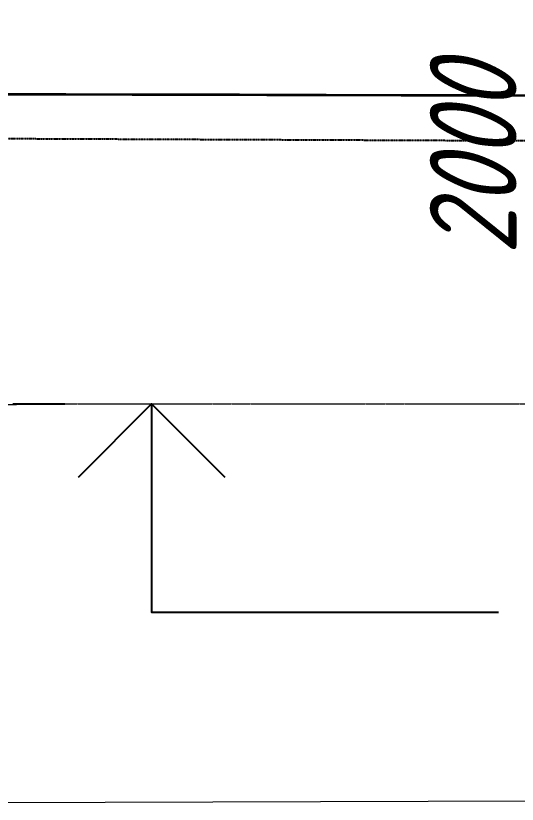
# Model space of a CAD drawing. Header units: millimetres. Extents: x 6546658 to 12951752, y -1354198 to 1102852.
# Drawn here: x 6823831 to 6829612, y -4592 to 4497 of the extents above; entities that cross this region are included whole.
import ezdxf
from ezdxf.enums import TextEntityAlignment as Align

# ---------------------------------------------------------------- set-up
doc = ezdxf.new("R2018")
doc.units = ezdxf.units.MM
doc.linetypes.add('ACAD_ISO10W100', pattern=[18.5, 12, -3, 0.5, -3])
doc.linetypes.add('штриховая', pattern=[19.05, 12.7, -6.35])
doc.layers.get('Defpoints').update_dxf_attribs({"color": 254, "lineweight": 0})
for name, color, linetype, lineweight in [('1-Примечания', 4, 'Continuous', 25), ('1-Размеры', 1, 'Continuous', 25), ('1-Текст_3', 250, 'Continuous', 25), ('1-Штриховка', 8, 'Continuous', 9), ('ИС_Невидимая', 4, 'штриховая', 18), ('ИС_Размер', 3, 'Continuous', 18)]:
    doc.layers.add(name, color=color, linetype=linetype, lineweight=lineweight)
doc.layers.add('Геология', color=250, linetype='Continuous')
doc.layers.add('Черный профиль', color=3, linetype='Continuous')
doc.styles.add('0', font='isocpeur.ttf', dxfattribs={"width": 0.8, "oblique": 15})
doc.styles.get("Standard").update_dxf_attribs({"font": 'arial.ttf'})
doc.dimstyles.new('М400нов', dxfattribs={"dimscale": 400, "dimtxt": 2.5, "dimasz": 2, "dimexe": 1, "dimexo": 1, "dimgap": 0.8, "dimtad": 1, "dimdec": 0, "dimzin": 0, "dimdsep": 46, "dimtxsty": '0', "dimblk": 'OBLIQUE', "dimcen": 0.09, "dimdle": 1, "dimclrd": 256, "dimclre": 256, "dimclrt": 256, "dimadec": 4, "dimazin": 0, "dimtfac": 1, "dimtdec": 0, "dimtmove": 1, "dimatfit": 2, "dimfxl": 1, "dimtolj": 1, "dimtzin": 0, "dimlwd": -1, "dimarcsym": 0})

# ---------------------------------------------------------------- blocks, each defined once
blk = doc.blocks.new('_Oblique')
at = {"color": 0, "linetype": 'ByBlock', "lineweight": -2}
blk.add_line((-0.5, -0.5), (0.5, 0.5), dxfattribs=at)
blk = doc.blocks.new('*D328')
at = {"layer": 'Defpoints', "color": 0, "linetype": 'Continuous', "transparency": 16777216}
for p in [(6834838, 1928.2), (6831304.2, -71.8), (6834538.1, -71.8)]:
    blk.add_point(p, dxfattribs=at)
at = {"layer": 'ИС_Размер', "transparency": 16777216}
for p, q in [((6829924.2, 1342.2), (6829924.2, 4330.2)), ((6831304.2, 2328.2), (6831304.2, -471.8)), ((6831304.2, 928.2), (6829924.2, 1342.2))]:
    blk.add_line(p, q, dxfattribs=at)
at = {"layer": 'ИС_Размер', "lineweight": -2, "transparency": 16777216}
for p, q in [((6834438, 1928.2), (6830904.2, 1928.2)), ((6834138.1, -71.8), (6830904.2, -71.8))]:
    blk.add_line(p, q, dxfattribs=at)
at = {"layer": 'ИС_Размер', "linetype": 'Continuous', "transparency": 16777216, "xscale": 800, "yscale": 800, "zscale": 800}
for p, rotation in [((6831304.2, 1928.2), 90), ((6831304.2, -71.8), 270)]:
    blk.add_blockref('_Oblique', p, dxfattribs=dict(at, rotation=rotation))
at = {"layer": 'ИС_Размер', "linetype": 'Continuous', "transparency": 16777216, "insert": (6829104.2, 2836.2), "char_height": 1000, "attachment_point": 5, "rotation": 90, "style": '0'}
blk.add_mtext('\\A1;2000', dxfattribs=at)
blk = doc.blocks.new('*U239')
at = {"layer": '1-Примечания', "linetype": 'Continuous'}
blk.add_line((0, 0), (1.5, 0), dxfattribs=at)
for points in [[(6.121, -2.121), (4, 0), (1.879, -2.121)], [(4, 0), (4, -6), (14, -6)]]:
    blk.add_lwpolyline(points, dxfattribs=at)
at = {"layer": '1-Текст_3', "lineweight": 30, "oblique": 15, "width": 0.8, "flags": 104}
blk.add_attdef('ВЫСОТА', text='', height=3, dxfattribs=at).set_placement((-7.756, -0.833), align=Align.MIDDLE_CENTER)
at = {"layer": '1-Текст_3', "lineweight": 30, "width": 0.8, "flags": 104}
blk.add_attdef('ПРИМЕЧАНИЕ', text='', height=3, dxfattribs=at).set_placement((9, -6.75), align=Align.TOP_CENTER)
blk = doc.blocks.new('кун')
at = {"linetype": 'Continuous'}
for p, q in [((-82629.4, -4941.8), (-64480.9, -4991.2)), ((-81129.4, -13141.8), (-1500, -12900))]:
    blk.add_line(p, q, dxfattribs=at)
at = {"layer": 'Геология', "color": 5, "linetype": 'ACAD_ISO10W100', "lineweight": 25}
blk.add_line((-81129.4, -5441.8), (-54244.1, -5551.2), dxfattribs=at)

msp = doc.modelspace()

# ---------------------------------------------------------------- linework, layer by layer
at = {"layer": 'ИС_Невидимая', "color": 146, "ltscale": 0.3, "true_color": 0x105689}
msp.add_lwpolyline([(6800023.3, 4296.5, 0.099727), (6824030.3, 22), (6831714.6, 22, 0.437852), (6841278.5, 22, 0.010457), (6865595.8, 261.7, 0.387628), (6874335.6, 1013.6, 0.025356), (6893408.6, 6064.4)], format="xyb", dxfattribs=at)
at = {"layer": 'Черный профиль', "linetype": 'Continuous', "flags": 128}
msp.add_lwpolyline([(6817408.6, 3803.3), (6818408.6, 3705.6), (6819408.6, 3613.1), (6820408.6, 3609.5), (6821408.6, 3606.3), (6822408.6, 3603.5), (6823408.6, 3600.8), (6824408.6, 3598.1), (6825408.6, 3595.3), (6826408.6, 3592.6), (6827408.6, 3589.9), (6828408.6, 3587.1), (6829408.6, 3584.4), (6830408.6, 3581.7)], dxfattribs=at)

# ---------------------------------------------------------------- block references
at = {"layer": '1-Размеры', "transparency": 33554687}
ref = msp.add_blockref('*U239', (6823796.9, 22), dxfattribs=dict(at, xscale=399.9999999999998, yscale=399.9999999999998, zscale=399.9999999999998, rotation=0.0002819284350356197))
lines = msp.add_mtext('\\W0.8000;ЛОР', dxfattribs={"layer": '1-Текст_3', "insert": (6827397, -2678), "char_height": 2.5, "attachment_point": 1, "rotation": 0.00028, "bg_fill": 3, "box_fill_scale": 1, "bg_fill_color": 256, "bg_fill_transparency": 0})
ref.add_attrib('ПРИМЕЧАНИЕ', '', (6827397, -2678)).embed_mtext(lines)

# ---------------------------------------------------------------- dimensions: what is measured, and where the dimension line sits
at = {"layer": 'ИС_Размер', "linetype": 'Continuous'}
dim = msp.add_linear_dim(base=(6831304.2, -71.8), p1=(6834838, 1928.2), p2=(6834538.1, -71.8), angle=90, dimstyle='М400нов', dxfattribs=at)
dim.commit()
dim.dimension.update_dxf_attribs({"geometry": '*D328', "text_midpoint": (6829104.2, 1662.2)})

# ---------------------------------------------------------------- next in the draw order: block references
at = {"layer": '1-Штриховка'}
msp.add_blockref('кун', (6898408.6, 8550), dxfattribs=at)

doc.saveas('drawing.dxf')
